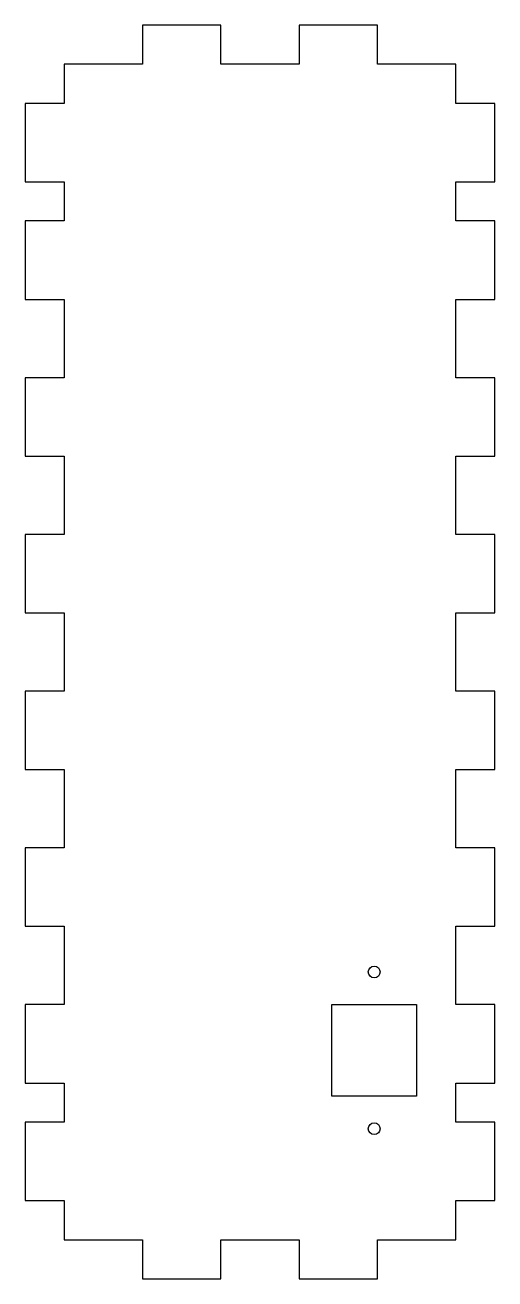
# Model space of a CAD drawing. Header units: millimetres. Extents: x -36 to 36, y -96 to 96.
import ezdxf

# ---------------------------------------------------------------- set-up
doc = ezdxf.new("R2010")
doc.units = ezdxf.units.MM

msp = doc.modelspace()

# ---------------------------------------------------------------- linework, layer by layer
for points in [[(-30, 42), (-36, 42), (-36, 30), (-30, 30), (-30, 18), (-36, 18), (-36, 6), (-30, 6), (-30, -6), (-36, -6), (-36, -18), (-30, -18), (-30, -30), (-36, -30), (-36, -42), (-30, -42), (-30, -54), (-36, -54), (-36, -66), (-30, -66), (-30, -72), (-36, -72), (-36, -84), (-30, -84), (-30, -90), (-18, -90), (-18, -96), (-6, -96), (-6, -90), (6, -90), (6, -96), (18, -96), (18, -90), (30, -90), (30, -84), (36, -84), (36, -72), (30, -72), (30, -66), (36, -66), (36, -54), (30, -54), (30, -42), (36, -42), (36, -30), (30, -30), (30, -18), (36, -18), (36, -6), (30, -6), (30, 6), (36, 6), (36, 18), (30, 18), (30, 30), (36, 30), (36, 42), (30, 42), (30, 54), (36, 54), (36, 66), (30, 66), (30, 72), (36, 72), (36, 84), (30, 84), (30, 90), (18, 90), (18, 96), (6, 96), (6, 90), (-6, 90), (-6, 96), (-18, 96), (-18, 90), (-30, 90), (-30, 84), (-36, 84), (-36, 72), (-30, 72), (-30, 66), (-36, 66), (-36, 54), (-30, 54)], [(11, -68), (11, -54), (24, -54), (24, -68)]]:
    msp.add_lwpolyline(points, close=True)
for centre in [(17.5, -49), (17.5, -73)]:
    msp.add_circle(centre, 0.9)

doc.saveas('drawing.dxf')
